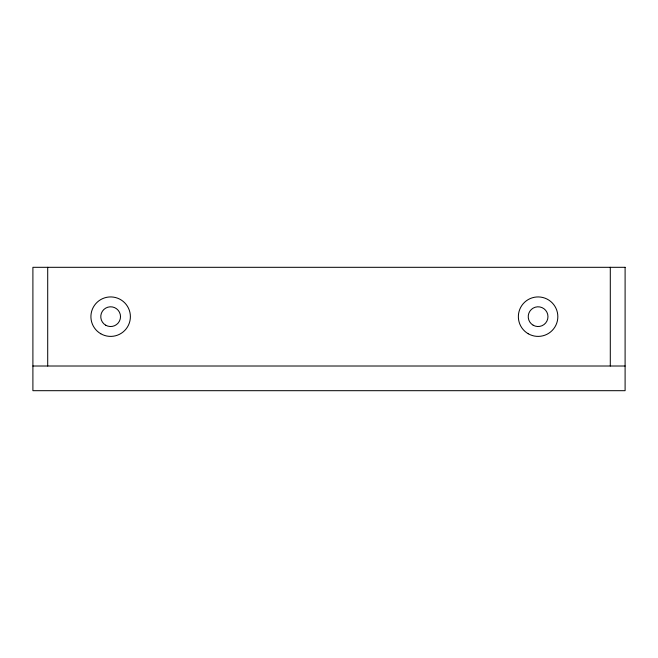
<?xml version="1.0" encoding="UTF-8"?>
<svg xmlns="http://www.w3.org/2000/svg" width="658" height="658" viewBox="0 0 658 658"><rect width="100%" height="100%" fill="white"/><g stroke="black" fill="none" stroke-linecap="round" stroke-linejoin="round"><path stroke-width="0.99" d="M32.9 366.012L625.1 366.012M610.295 267.312L610.295 366.012M47.705 267.312L47.705 366.012M625.1 267.312L32.9 267.312L32.9 390.688L625.1 390.688L625.1 267.312M100.773 333.754A19.74 19.74 0 0 0 130.383 316.663A19.74 19.74 0 0 0 100.773 299.571A19.74 19.74 0 0 0 100.773 333.754M528.226 333.754A19.74 19.74 0 0 0 557.836 316.663A19.74 19.74 0 0 0 528.226 299.571A19.74 19.74 0 0 0 528.226 333.754M105.708 325.208A9.87 9.87 0 0 0 120.513 316.663A9.87 9.87 0 0 0 105.708 308.117A9.87 9.87 0 0 0 105.708 325.208M533.161 325.208A9.87 9.87 0 0 0 547.966 316.663A9.87 9.87 0 0 0 533.161 308.117A9.87 9.87 0 0 0 533.161 325.208"/></g></svg>
